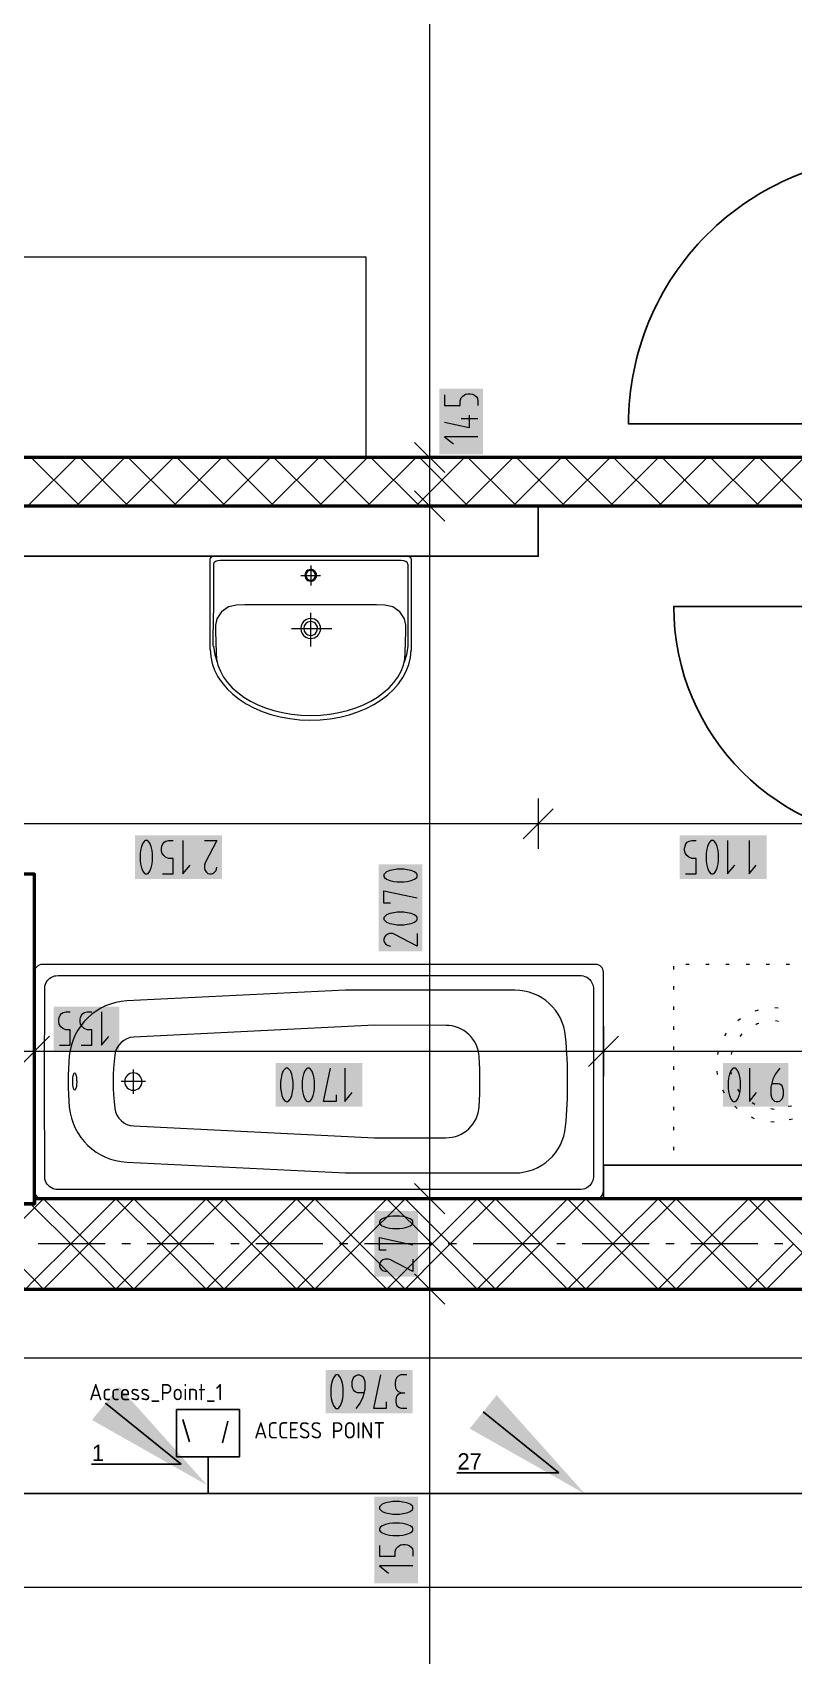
# Model space of a CAD drawing. Header units: millimetres. Extents: x 0 to 594, y 0 to 420.
# Drawn here: x 162.06 to 185.38, y 242.61 to 292.33 of the extents above; entities that cross this region are included whole.
import ezdxf
from ezdxf import colors
from ezdxf.entities.mleader import LeaderData, LeaderLine
from ezdxf.enums import TextEntityAlignment as Align
from ezdxf.math import Vec2, Vec3

# ---------------------------------------------------------------- set-up
doc = ezdxf.new("R2010")
doc.units = ezdxf.units.MM
doc.header["$LTSCALE"] = 8
for name, color, linetype in [('DESC', 1, 'Continuous'), ('PDF_Dvere', 7, 'Continuous'), ('PDF_Instalacni prizdivka do 1m', 7, 'Continuous'), ('PDF_Koty delkove', 7, 'Continuous'), ('PDF_Kuchyne', 7, 'Continuous'), ('PDF_Osy hlavni', 7, 'Continuous'), ('PDF_Pricky CP', 7, 'Continuous'), ('PDF_Pricky zdene', 7, 'Continuous'), ('PDF_Sanita', 7, 'Continuous'), ('PDF_Steny akusticke', 7, 'Continuous'), ('RED_2.5mm^2', 1, 'Continuous'), ('SYMS', 7, 'Continuous'), ('TAGS', 160, 'Continuous')]:
    doc.layers.add(name, color=color, linetype=linetype)
doc.styles.add('WD_IEC', font='isocp2.shx', dxfattribs={"width": 0.9, "height": 4})

# ---------------------------------------------------------------- blocks, each defined once
blk = doc.blocks.new('Access_Point_')
at = {"layer": 'SYMS'}
for p, q in [((-0.569, -0.166), (-0.774, 0.525)), ((0.445, -0.195), (0.607, 0.466))]:
    blk.add_line(p, q, dxfattribs=at)
blk.add_lwpolyline([(-0.965, 0.833), (0.96, 0.833), (0.96, -0.621), (-0.965, -0.621)], close=True, dxfattribs=at)
at = {"style": 'WD_IEC'}
for tag, height, p in [('INST', 2.7, (-6.103, 12.278)), ('LOC', 2.7, (-6.103, 9.278)), ('TAG1', 2.5, (-6.01, 6.238)), ('XREF', 2.7, (-6.01, -3.505)), ('DESC1', 2.7, (-6.01, -6.305)), ('DESC2', 2.7, (-6.01, -9.545)), ('DESC3', 2.7, (-6.01, -12.785))]:
    blk.add_attdef(tag, text='', height=height, dxfattribs=at).set_placement(p, align=Align.RIGHT)
for tag, p, height, flags in [('MFG', (3.907, 13.532), 1.5, 9), ('CAT', (3.907, 11.032), 1.5, 9), ('ASSYCODE', (2.49, -1.34), 1, 1), ('X8TERM01', (0, -0.62), 0.08, 1), ('FAMILY', (2.49, -2.84), 1, 1)]:
    blk.add_attdef(tag, p, '', height=height, dxfattribs=dict(at, flags=flags))
at = {"style": 'WD_IEC', "width": 0.8}
blk.add_attdef('TERM01', (-1, -0.62), '', height=2, rotation=90, dxfattribs=at)

msp = doc.modelspace()

# ---------------------------------------------------------------- linework, layer by layer
at = {"layer": 'PDF_Dvere', "lineweight": 25}
for points in [[(188.523, 280.743), (188.523, 280.335), (180.323, 280.335, -0.414214), (188.523, 288.535), (188.523, 287.661)], [(188.882, 274.749), (181.707, 274.749, 0.414213), (188.882, 267.574), (188.882, 268.033)]]:
    msp.add_lwpolyline(points, format="xyb", dxfattribs=at)
at = {"layer": 'PDF_Instalacni prizdivka do 1m', "lineweight": 25}
for points in [[(177.556, 277.824), (155.518, 277.824), (155.518, 276.286), (177.556, 276.286)], [(179.554, 256.606), (188.882, 256.606), (188.882, 257.631), (179.554, 257.631)]]:
    msp.add_lwpolyline(points, close=True, dxfattribs=at)
at = {"layer": 'PDF_Koty delkove', "lineweight": 18}
for points in [[(174.231, 202.743), (174.231, 222.006), (174.231, 230.798), (174.231, 233.134), (174.231, 235.902), (174.231, 238.464), (174.231, 253.839), (174.231, 256.606), (174.231, 277.824), (174.231, 279.31), (174.231, 355.614), (174.231, 356.383)], [(174.684, 281.231), (174.684, 280.903), (175.162, 280.903), (175.162, 281.04), (175.197, 281.135), (175.248, 281.19), (175.333, 281.244), (175.401, 281.258), (175.47, 281.258), (175.538, 281.244), (175.606, 281.217), (175.657, 281.176), (175.692, 281.122), (175.709, 281.04), (175.709, 280.903)], [(175.436, 280.601), (175.436, 280.218), (174.684, 280.383)], [(175.709, 280.492), (175.197, 280.492)], [(175.709, 279.944), (174.684, 279.944), (174.957, 279.726)], [(174.692, 278.849), (173.77, 279.771)], [(175, 279.31), (174.231, 279.31), (173.462, 279.31)], [(174.692, 277.363), (173.77, 278.285)], [(175, 277.824), (174.231, 277.824), (173.462, 277.824)], [(178.017, 268.552), (177.094, 267.629)], [(177.556, 268.859), (177.556, 268.09), (177.556, 267.322)], [(190.009, 268.09), (188.882, 268.09), (183.507, 268.09), (177.556, 268.09), (155.518, 268.09), (153.827, 268.09), (151.726, 268.09)], [(166.044, 266.553), (166.372, 266.553), (166.372, 267.03), (166.235, 267.03), (166.14, 267.065), (166.085, 267.117), (166.03, 267.202), (166.016, 267.269), (166.016, 267.338), (166.03, 267.407), (166.058, 267.474), (166.099, 267.526), (166.153, 267.56), (166.235, 267.578), (166.372, 267.578)], [(166.674, 267.578), (166.674, 266.553), (166.892, 266.825)], [(167.331, 267.578), (167.714, 267.578), (167.358, 266.894), (167.331, 266.825), (167.331, 266.723), (167.358, 266.655), (167.399, 266.604), (167.44, 266.569), (167.495, 266.553), (167.549, 266.553), (167.604, 266.569)], [(182.068, 266.553), (182.397, 266.553), (182.397, 267.03), (182.26, 267.03), (182.164, 267.065), (182.109, 267.117), (182.055, 267.202), (182.041, 267.269), (182.041, 267.338), (182.055, 267.407), (182.082, 267.474), (182.123, 267.526), (182.178, 267.56), (182.26, 267.578), (182.397, 267.578)], [(183.355, 267.578), (183.355, 266.553), (183.574, 266.825)], [(184.012, 267.578), (184.012, 266.553), (184.231, 266.825)], [(167.604, 266.569), (167.645, 266.604), (167.686, 266.655), (167.714, 266.757)], [(173.44, 266.695), (173.235, 266.695), (173.134, 266.681), (173.014, 266.654), (172.911, 266.613), (172.843, 266.559), (172.826, 266.531), (172.826, 266.476), (172.843, 266.449), (172.911, 266.394), (173.014, 266.353), (173.134, 266.325), (173.235, 266.311), (173.44, 266.311), (173.543, 266.325), (173.663, 266.353), (173.765, 266.394)], [(173.765, 266.394), (173.834, 266.449), (173.851, 266.476), (173.851, 266.531), (173.834, 266.559), (173.765, 266.613), (173.663, 266.654), (173.543, 266.681), (173.44, 266.695)], [(173.03, 265.654), (172.826, 265.654), (172.826, 266.038), (173.851, 265.819)], [(172.877, 264.656), (172.843, 264.615), (172.826, 264.56), (172.826, 264.505), (172.843, 264.45), (172.877, 264.409), (172.929, 264.368), (173.03, 264.34)], [(173.851, 264.724), (173.851, 264.34), (173.168, 264.697), (173.099, 264.724), (172.996, 264.724), (172.929, 264.697), (172.877, 264.656)], [(162.869, 262.09), (162.883, 262.159), (162.91, 262.226), (162.951, 262.278), (163.005, 262.313), (163.087, 262.33), (163.224, 262.33)], [(162.896, 261.305), (163.224, 261.305), (163.224, 261.783), (163.087, 261.783), (162.992, 261.817), (162.937, 261.869), (162.883, 261.954), (162.869, 262.021), (162.869, 262.09)], [(163.553, 261.305), (163.881, 261.305), (163.881, 261.783), (163.744, 261.783), (163.649, 261.817), (163.594, 261.869), (163.54, 261.954), (163.526, 262.021), (163.526, 262.09), (163.54, 262.159), (163.567, 262.226), (163.608, 262.278), (163.662, 262.313), (163.744, 262.33), (163.881, 262.33)], [(164.183, 262.33), (164.183, 261.305), (164.401, 261.578)], [(162.591, 261.58), (161.668, 260.657)], [(162.129, 261.887), (162.129, 261.118), (162.129, 260.35)], [(180.015, 261.58), (179.093, 260.657)], [(179.554, 261.887), (179.554, 261.118), (179.554, 260.35)], [(188.882, 261.118), (184.897, 261.118), (180.095, 261.118), (179.554, 261.118), (178.331, 261.118), (162.129, 261.118), (160.541, 261.118), (153.827, 261.118), (151.777, 261.118), (141.322, 261.118), (138.708, 261.118)], [(170.321, 260.195), (170.321, 259.99), (170.335, 259.888), (170.362, 259.768), (170.404, 259.666), (170.458, 259.597), (170.486, 259.581), (170.54, 259.581), (170.568, 259.597), (170.622, 259.666), (170.663, 259.768), (170.691, 259.888), (170.705, 259.99), (170.705, 260.195), (170.691, 260.297), (170.663, 260.417), (170.622, 260.52), (170.568, 260.588), (170.54, 260.606), (170.486, 260.606), (170.458, 260.588), (170.404, 260.52), (170.362, 260.417)], [(171.362, 259.785), (171.362, 259.581), (170.978, 259.581), (171.197, 260.606)], [(171.635, 260.606), (171.635, 259.581), (171.854, 259.854)], [(183.369, 259.99), (183.383, 259.888), (183.41, 259.768), (183.451, 259.666), (183.505, 259.597), (183.533, 259.581), (183.587, 259.581), (183.615, 259.597), (183.67, 259.666), (183.711, 259.768), (183.739, 259.888), (183.753, 259.99), (183.753, 260.195), (183.739, 260.297), (183.711, 260.417), (183.67, 260.52), (183.615, 260.588), (183.587, 260.606), (183.533, 260.606), (183.505, 260.588), (183.451, 260.52), (183.41, 260.417), (183.383, 260.297), (183.369, 260.195)], [(184.026, 260.606), (184.026, 259.581), (184.244, 259.854)], [(184.957, 260.606), (184.819, 260.435), (184.737, 260.264), (184.683, 260.025), (184.683, 259.785), (184.697, 259.717), (184.724, 259.666), (184.751, 259.632), (184.792, 259.597), (184.847, 259.581), (184.902, 259.581), (184.957, 259.597), (184.998, 259.632), (185.025, 259.666), (185.053, 259.717), (185.067, 259.785), (185.067, 259.922), (185.053, 259.99), (185.025, 260.059), (184.957, 260.11), (184.902, 260.127), (184.71, 260.127)], [(170.362, 260.417), (170.335, 260.297), (170.321, 260.195)], [(183.369, 260.195), (183.369, 259.99)], [(174.692, 256.145), (173.77, 257.068)], [(175, 256.606), (174.231, 256.606), (173.462, 256.606)], [(172.898, 255.031), (172.694, 255.031), (172.694, 255.415), (173.719, 255.196)], [(173.719, 254.758), (173.719, 254.374), (173.035, 254.73), (172.966, 254.758), (172.864, 254.758), (172.796, 254.73), (172.745, 254.689), (172.71, 254.648), (172.694, 254.593), (172.694, 254.539), (172.71, 254.484), (172.745, 254.443), (172.796, 254.402), (172.898, 254.374)], [(174.692, 253.378), (173.77, 254.3)], [(175, 253.839), (174.231, 253.839), (173.462, 253.839)], [(263.706, 251.721), (207.024, 251.721), (199.132, 251.721), (191.649, 251.721), (153.11, 251.721), (151.623, 251.721), (138.708, 251.721), (129.483, 251.721), (123.744, 251.721)], [(171.202, 250.797), (171.202, 250.592), (171.216, 250.491), (171.243, 250.371), (171.284, 250.268), (171.338, 250.2), (171.366, 250.183), (171.42, 250.183), (171.448, 250.2), (171.502, 250.268), (171.544, 250.371), (171.571, 250.491), (171.585, 250.592), (171.585, 250.797), (171.571, 250.9), (171.544, 251.02), (171.502, 251.122), (171.448, 251.191), (171.42, 251.208), (171.366, 251.208), (171.338, 251.191), (171.284, 251.122), (171.243, 251.02), (171.216, 250.9)], [(172.214, 250.661), (172.023, 250.661), (171.968, 250.678), (171.927, 250.712), (171.9, 250.747), (171.873, 250.797), (171.859, 250.866), (171.859, 251.002), (171.873, 251.071), (171.9, 251.122), (171.927, 251.156), (171.968, 251.191), (172.023, 251.208), (172.077, 251.208), (172.132, 251.191), (172.173, 251.156), (172.201, 251.122), (172.228, 251.071), (172.242, 251.002), (172.242, 250.763), (172.187, 250.524), (172.105, 250.353), (171.968, 250.183)], [(172.899, 250.387), (172.899, 250.183), (172.516, 250.183), (172.734, 251.208)], [(173.529, 251.208), (173.337, 251.208), (173.269, 251.173), (173.214, 251.122), (173.187, 251.037), (173.173, 250.968), (173.173, 250.9), (173.187, 250.815), (173.214, 250.747)], [(171.216, 250.9), (171.202, 250.797)], [(173.529, 250.183), (173.364, 250.183), (173.309, 250.2), (173.255, 250.234), (173.227, 250.286), (173.2, 250.387), (173.2, 250.456), (173.227, 250.558), (173.282, 250.627), (173.364, 250.661), (173.474, 250.661)], [(173.214, 250.747), (173.269, 250.696), (173.364, 250.661)], [(173.308, 247.329), (173.103, 247.329), (173.001, 247.315), (172.881, 247.288), (172.779, 247.247), (172.71, 247.193), (172.694, 247.165), (172.694, 247.111), (172.71, 247.083), (172.779, 247.028), (172.881, 246.987), (173.001, 246.959), (173.103, 246.946), (173.308, 246.946), (173.41, 246.959), (173.53, 246.987), (173.632, 247.028), (173.701, 247.083), (173.719, 247.111), (173.719, 247.165), (173.701, 247.193)], [(173.701, 247.193), (173.632, 247.247), (173.53, 247.288), (173.41, 247.315), (173.308, 247.329)], [(172.694, 245.988), (172.694, 245.659), (173.171, 245.659), (173.171, 245.796), (173.206, 245.892), (173.257, 245.947), (173.342, 246.001), (173.41, 246.015), (173.479, 246.015)], [(173.479, 246.015), (173.547, 246.001), (173.615, 245.974), (173.666, 245.933), (173.701, 245.879), (173.719, 245.796), (173.719, 245.659)], [(173.719, 245.358), (172.694, 245.358), (172.966, 245.139)], [(506.065, 244.701), (486.36, 244.701), (466.5, 244.701), (465.014, 244.701), (153.11, 244.701)]]:
    msp.add_lwpolyline(points, dxfattribs=at)
for points in [[(165.359, 267.167), (165.359, 266.962), (165.373, 266.86), (165.401, 266.74), (165.442, 266.638), (165.496, 266.569), (165.524, 266.553), (165.578, 266.553), (165.606, 266.569), (165.66, 266.638), (165.701, 266.74), (165.729, 266.86), (165.743, 266.962), (165.743, 267.167), (165.729, 267.269), (165.701, 267.389), (165.66, 267.492), (165.606, 267.56), (165.578, 267.578), (165.524, 267.578), (165.496, 267.56), (165.442, 267.492), (165.401, 267.389), (165.373, 267.269)], [(182.698, 267.167), (182.698, 266.962), (182.712, 266.86), (182.739, 266.74), (182.78, 266.638), (182.835, 266.569), (182.862, 266.553), (182.917, 266.553), (182.945, 266.569), (182.999, 266.638), (183.04, 266.74), (183.068, 266.86), (183.082, 266.962), (183.082, 267.167), (183.068, 267.269), (183.04, 267.389), (182.999, 267.492), (182.945, 267.56), (182.917, 267.578), (182.862, 267.578), (182.835, 267.56), (182.78, 267.492), (182.739, 267.389), (182.712, 267.269)], [(173.44, 265.381), (173.235, 265.381), (173.134, 265.367), (173.014, 265.34), (172.911, 265.299), (172.843, 265.244), (172.826, 265.217), (172.826, 265.162), (172.843, 265.134), (172.911, 265.08), (173.014, 265.039), (173.134, 265.011), (173.235, 264.997), (173.44, 264.997), (173.543, 265.011), (173.663, 265.039), (173.765, 265.08), (173.834, 265.134), (173.851, 265.162), (173.851, 265.217), (173.834, 265.244), (173.765, 265.299), (173.663, 265.34), (173.543, 265.367)], [(169.664, 260.195), (169.664, 259.99), (169.678, 259.888), (169.705, 259.768), (169.746, 259.666), (169.801, 259.597), (169.829, 259.581), (169.883, 259.581), (169.911, 259.597), (169.965, 259.666), (170.006, 259.768), (170.034, 259.888), (170.048, 259.99), (170.048, 260.195), (170.034, 260.297), (170.006, 260.417), (169.965, 260.52), (169.911, 260.588), (169.883, 260.606), (169.829, 260.606), (169.801, 260.588), (169.746, 260.52), (169.705, 260.417), (169.678, 260.297)], [(173.308, 256.072), (173.103, 256.072), (173.001, 256.058), (172.881, 256.031), (172.779, 255.99), (172.71, 255.935), (172.694, 255.907), (172.694, 255.853), (172.71, 255.825), (172.779, 255.771), (172.881, 255.73), (173.001, 255.702), (173.103, 255.688), (173.308, 255.688), (173.41, 255.702), (173.53, 255.73), (173.632, 255.771), (173.701, 255.825), (173.719, 255.853), (173.719, 255.907), (173.701, 255.935), (173.632, 255.99), (173.53, 256.031), (173.41, 256.058)], [(173.308, 246.672), (173.103, 246.672), (173.001, 246.658), (172.881, 246.631), (172.779, 246.59), (172.71, 246.536), (172.694, 246.508), (172.694, 246.454), (172.71, 246.426), (172.779, 246.371), (172.881, 246.33), (173.001, 246.302), (173.103, 246.288), (173.308, 246.288), (173.41, 246.302), (173.53, 246.33), (173.632, 246.371), (173.701, 246.426), (173.719, 246.454), (173.719, 246.508), (173.701, 246.536), (173.632, 246.59), (173.53, 246.631), (173.41, 246.658)]]:
    msp.add_lwpolyline(points, close=True, dxfattribs=at)
at = {"layer": 'PDF_Koty delkove', "color": 7, "lineweight": 18, "true_color": 0xffffff, "transparency": 33554559}
for points in [[(175.863, 279.407), (175.863, 281.412), (174.531, 279.407), (174.531, 281.412)], [(167.868, 267.732), (165.206, 267.732), (167.868, 266.399), (165.206, 266.399)], [(184.55, 267.732), (181.888, 267.732), (184.55, 266.399), (181.888, 266.399)], [(174.005, 264.186), (174.005, 266.848), (172.672, 264.186), (172.672, 266.848)], [(164.72, 262.484), (162.715, 262.484), (164.72, 261.151), (162.715, 261.151)], [(172.173, 260.76), (169.511, 260.76), (172.173, 259.427), (169.511, 259.427)], [(185.22, 260.76), (183.216, 260.76), (185.22, 259.427), (183.216, 259.427)], [(173.872, 254.22), (173.872, 256.225), (172.54, 254.22), (172.54, 256.225)], [(173.71, 251.362), (171.048, 251.362), (173.71, 250.029), (171.048, 250.029)], [(173.872, 244.821), (173.872, 247.483), (172.54, 244.821), (172.54, 247.483)]]:
    msp.add_solid(points, dxfattribs=at)
at = {"layer": 'PDF_Kuchyne', "lineweight": 13}
msp.add_lwpolyline([(153.878, 285.46), (153.878, 297.76), (153.878, 303.91), (166.178, 303.91), (166.178, 297.76), (160.028, 297.76), (160.028, 285.46), (172.277, 285.46), (172.277, 279.31), (153.878, 279.31), (153.878, 285.46)], dxfattribs=at)
at = {"layer": 'PDF_Osy hlavni', "lineweight": 18}
for points in [[(164.293, 255.223), (162.243, 255.223)], [(165.062, 255.223), (164.805, 255.223)], [(167.624, 255.223), (165.574, 255.223)], [(168.393, 255.223), (168.137, 255.223)], [(170.955, 255.223), (168.905, 255.223)], [(171.724, 255.223), (171.468, 255.223)], [(174.286, 255.223), (172.236, 255.223)], [(175.055, 255.223), (174.799, 255.223)], [(177.618, 255.223), (175.568, 255.223)], [(178.386, 255.223), (178.13, 255.223)], [(180.949, 255.223), (178.899, 255.223)], [(181.718, 255.223), (181.461, 255.223)], [(184.28, 255.223), (182.23, 255.223)], [(185.049, 255.223), (184.793, 255.223)]]:
    msp.add_lwpolyline(points, dxfattribs=at)
at = {"layer": 'PDF_Pricky CP', "lineweight": 50}
msp.add_lwpolyline([(162.129, 264.96), (162.129, 266.549), (155.518, 266.549), (153.827, 266.549), (153.827, 264.96), (160.541, 264.96), (160.541, 256.453), (162.129, 256.453), (162.129, 256.606), (162.129, 264.96)], dxfattribs=at)
at = {"layer": 'PDF_Pricky CP', "lineweight": 9}
for points in [[(162.129, 266.293), (162.101, 266.321)], [(162.129, 265.78), (162.101, 265.752)], [(162.129, 264.704), (162.101, 264.732)], [(162.129, 264.191), (162.101, 264.163)], [(162.129, 263.115), (162.101, 263.143)], [(162.129, 262.603), (162.101, 262.575)], [(162.129, 261.526), (162.101, 261.555)], [(162.129, 261.014), (162.101, 260.986)], [(162.129, 259.938), (162.101, 259.966)], [(162.129, 259.425), (162.101, 259.397)], [(162.129, 258.349), (162.101, 258.377)], [(162.129, 257.836), (162.101, 257.808)], [(162.129, 256.76), (162.101, 256.788)]]:
    msp.add_lwpolyline(points, dxfattribs=at)
at = {"layer": 'PDF_Pricky zdene', "lineweight": 50}
msp.add_lwpolyline([(188.523, 279.31), (153.878, 279.31), (153.827, 279.31), (153.827, 277.824), (153.878, 277.824), (188.523, 277.824)], dxfattribs=at)
at = {"layer": 'PDF_Pricky zdene', "lineweight": 9}
for points in [[(163.411, 279.31), (161.976, 277.875), (161.924, 277.824)], [(163.513, 277.824), (163.462, 277.875), (162.027, 279.31)], [(164.897, 279.31), (163.462, 277.875), (163.411, 277.824)], [(164.999, 277.824), (164.948, 277.875), (163.513, 279.31)], [(166.383, 279.31), (164.948, 277.875), (164.897, 277.824)], [(166.486, 277.824), (166.434, 277.875), (164.999, 279.31)], [(167.869, 279.31), (166.434, 277.875), (166.383, 277.824)], [(167.972, 277.824), (167.921, 277.875), (166.486, 279.31)], [(169.356, 279.31), (167.921, 277.875), (167.869, 277.824)], [(169.458, 277.824), (169.407, 277.875), (167.972, 279.31)], [(170.842, 279.31), (169.407, 277.875), (169.356, 277.824)], [(170.944, 277.824), (170.893, 277.875), (169.458, 279.31)], [(172.328, 279.31), (170.893, 277.875), (170.842, 277.824)], [(172.431, 277.824), (172.379, 277.875), (170.944, 279.31)], [(173.814, 279.31), (172.379, 277.875), (172.328, 277.824)], [(173.917, 277.824), (173.866, 277.875), (172.431, 279.31)], [(175.301, 279.31), (173.866, 277.875), (173.814, 277.824)], [(175.403, 277.824), (175.352, 277.875), (173.917, 279.31)], [(176.787, 279.31), (175.352, 277.875)], [(176.889, 277.824), (176.838, 277.875), (175.403, 279.31)], [(178.273, 279.31), (176.838, 277.875), (176.787, 277.824)], [(178.324, 277.875), (176.889, 279.31)], [(179.759, 279.31), (178.324, 277.875), (178.273, 277.824)], [(179.862, 277.824), (179.81, 277.875), (178.375, 279.31)], [(181.245, 279.31), (179.81, 277.875), (179.759, 277.824)], [(181.348, 277.824), (181.297, 277.875), (179.862, 279.31)], [(182.732, 279.31), (181.297, 277.875), (181.245, 277.824)], [(182.834, 277.824), (182.783, 277.875), (181.348, 279.31)], [(184.218, 279.31), (182.783, 277.875), (182.732, 277.824)], [(184.32, 277.824), (184.269, 277.875), (182.834, 279.31)], [(185.704, 279.31), (184.269, 277.875), (184.218, 277.824)], [(185.807, 277.824), (185.755, 277.875), (184.32, 279.31)], [(175.352, 277.875), (175.301, 277.824)], [(178.375, 277.824), (178.324, 277.875)]]:
    msp.add_lwpolyline(points, dxfattribs=at)
at = {"layer": 'PDF_Sanita', "lineweight": 13}
for points in [[(167.511, 273.435), (167.511, 276.192, -0.414092), (167.602, 276.286), (167.605, 276.286), (167.624, 276.286), (173.547, 276.286), (173.567, 276.286), (173.569, 276.286), (173.567, 276.286), (173.547, 276.286)], [(173.567, 276.286, -0.414172), (173.661, 276.192), (173.661, 273.424, -0.003388), (173.66, 273.405)], [(179.319, 263.781), (179.318, 263.781), (162.365, 263.781, 0.414212), (162.129, 263.546), (162.129, 256.842, 0.414247), (162.365, 256.606), (179.318, 256.606, 0.414247), (179.554, 256.842), (179.554, 263.546, 0.414212), (179.319, 263.781)], [(164.588, 259.373, 0.36482), (165.168, 258.834), (172.541, 258.47), (174.726, 258.472, 0.395988), (175.748, 259.433, 0.031026), (175.748, 260.955, 0.395976), (174.726, 261.916), (172.541, 261.917), (165.168, 261.554, 0.364836), (164.588, 261.014)]]:
    msp.add_lwpolyline(points, format="xyb", dxfattribs=at)
for points in [[(167.606, 276.044), (167.606, 274.537)], [(173.36, 276.151), (167.811, 276.151)], [(170.586, 276.004), (170.586, 275.393)], [(173.565, 276.044), (173.565, 273.532), (173.525, 273.263), (173.445, 273.044)], [(170.28, 275.699), (170.891, 275.699)], [(167.603, 273.525), (167.606, 274.537)], [(173.483, 273.333), (173.503, 273.98), (173.5, 274.178), (173.461, 274.367), (173.317, 274.583), (173.099, 274.73), (172.856, 274.786), (172.601, 274.793), (168.57, 274.793), (168.315, 274.786), (168.073, 274.73), (167.855, 274.583), (167.71, 274.367), (167.671, 274.178), (167.667, 273.98), (167.688, 273.333)], [(170.585, 274.547), (170.585, 273.518)], [(169.994, 274.071), (171.229, 274.071)], [(167.606, 273.532), (167.647, 273.263), (167.726, 273.044)], [(181.707, 263.781), (181.707, 263.781)], [(181.707, 263.781), (181.707, 263.781)], [(181.707, 263.625), (181.707, 263.728)], [(182.179, 263.781), (182.076, 263.781)], [(182.794, 263.781), (182.691, 263.781)], [(183.409, 263.781), (183.306, 263.781)], [(184.024, 263.781), (183.921, 263.781)], [(184.639, 263.781), (184.536, 263.781)], [(185.254, 263.781), (185.151, 263.781)], [(162.437, 260.163), (162.438, 263.067), (162.447, 263.125), (162.465, 263.181), (162.488, 263.231), (162.517, 263.276), (162.551, 263.317), (162.598, 263.359), (162.646, 263.391), (162.699, 263.416), (162.736, 263.428), (162.776, 263.437), (162.852, 263.443), (170.842, 263.443)], [(170.842, 263.443), (178.874, 263.441), (178.932, 263.432), (178.984, 263.416), (179.041, 263.388), (179.086, 263.359), (179.132, 263.317), (179.167, 263.276), (179.202, 263.22), (179.226, 263.16), (179.239, 263.115), (179.245, 263.068), (179.247, 260.163), (179.245, 257.258), (179.239, 257.212), (179.226, 257.166), (179.202, 257.106), (179.167, 257.051), (179.132, 257.009), (179.086, 256.968), (179.041, 256.938), (178.984, 256.911), (178.932, 256.894), (178.874, 256.885), (170.842, 256.883), (162.852, 256.883), (162.776, 256.889), (162.736, 256.898), (162.699, 256.911), (162.646, 256.936), (162.598, 256.968), (162.551, 257.01), (162.517, 257.05), (162.488, 257.096), (162.465, 257.145), (162.447, 257.201), (162.438, 257.259), (162.437, 260.163)], [(181.707, 263.01), (181.707, 263.113)], [(181.707, 262.395), (181.707, 262.498)], [(183.666, 262.062), (183.75, 262.121)], [(184.199, 262.363), (184.298, 262.389)], [(184.803, 262.462), (184.905, 262.453)], [(184.82, 262.065), (184.92, 262.045)], [(181.707, 261.78), (181.707, 261.883)], [(183.268, 261.597), (183.327, 261.681)], [(183.746, 261.569), (183.803, 261.655)], [(184.223, 261.945), (184.259, 261.969), (184.317, 261.981)], [(181.707, 261.165), (181.707, 261.268)], [(183.054, 261.023), (183.081, 261.122)], [(183.479, 261.027), (183.499, 261.128)], [(165.153, 260.567), (165.153, 259.821)], [(181.707, 260.55), (181.707, 260.653)], [(183.05, 260.411), (183.041, 260.513)], [(183.471, 260.424), (183.451, 260.525)], [(163.307, 260.348), (163.312, 260.372), (163.318, 260.399), (163.328, 260.428), (163.341, 260.451), (163.358, 260.46), (163.374, 260.451), (163.387, 260.428), (163.397, 260.399), (163.403, 260.372), (163.408, 260.348), (163.411, 260.328), (163.413, 260.311), (163.414, 260.297), (163.415, 260.285), (163.416, 260.275), (163.417, 260.266), (163.418, 260.238), (163.419, 260.21), (163.419, 260.17), (163.417, 260.122), (163.416, 260.113), (163.415, 260.103), (163.414, 260.091), (163.413, 260.077), (163.411, 260.06), (163.408, 260.04), (163.403, 260.016), (163.397, 259.989), (163.387, 259.96), (163.374, 259.937), (163.358, 259.927), (163.341, 259.937), (163.328, 259.96), (163.318, 259.989), (163.312, 260.016), (163.307, 260.04), (163.305, 260.06), (163.302, 260.077), (163.301, 260.091), (163.3, 260.103), (163.299, 260.113), (163.298, 260.122), (163.298, 260.13), (163.297, 260.155), (163.296, 260.182), (163.297, 260.223)], [(163.297, 260.223), (163.299, 260.275), (163.3, 260.285), (163.301, 260.297), (163.302, 260.311), (163.305, 260.328), (163.307, 260.348)], [(165.526, 260.194), (164.78, 260.194)], [(181.707, 259.935), (181.707, 260.038)], [(183.257, 259.834), (183.213, 259.927)], [(183.724, 259.876), (183.667, 259.961)], [(184.191, 259.489), (184.105, 259.546)], [(181.707, 259.32), (181.707, 259.423)], [(183.649, 259.364), (183.576, 259.436)], [(184.178, 259.056), (184.085, 259.1)], [(184.782, 259.34), (184.681, 259.36)], [(185.308, 259.446), (185.305, 259.444), (185.208, 259.425)], [(185.343, 259.045), (185.244, 259.018)], [(181.707, 258.705), (181.707, 258.808)], [(184.782, 258.949), (184.679, 258.958)], [(181.707, 258.09), (181.707, 258.193)], [(181.707, 257.631), (181.707, 257.631)], [(181.707, 257.631), (181.707, 257.631)], [(182.179, 257.631), (182.076, 257.631)], [(182.794, 257.631), (182.691, 257.631)], [(183.409, 257.631), (183.306, 257.631)], [(184.024, 257.631), (183.921, 257.631)], [(184.639, 257.631), (184.536, 257.631)], [(185.254, 257.631), (185.151, 257.631)]]:
    msp.add_lwpolyline(points, dxfattribs=at)
for points in [[(170.586, 275.877, 1.000029), (170.586, 275.52, 0.414247), (170.764, 275.699, 0.414247)], [(170.586, 275.849, 0.999919), (170.586, 275.548, 0.999969)], [(170.586, 274.376, 1.00003), (170.586, 273.765, 0.414217), (170.891, 274.071, 0.414246)], [(170.585, 273.859, 1.000013), (170.586, 274.282, 0.999981)], [(164.957, 262.662, 0.372028), (163.192, 260.979, 0.048487), (163.192, 259.409, 0.372028), (164.957, 257.726), (171.653, 257.396), (176.843, 257.396, 0.387968), (178.395, 258.813, 0.045237), (178.395, 261.575, 0.387964), (176.843, 262.992), (171.653, 262.992)], [(165.153, 259.927, 0.414222), (165.42, 260.194, 0.414205), (165.153, 260.46, 0.414178), (164.887, 260.194, 0.414194)]]:
    msp.add_lwpolyline(points, format="xyb", close=True, dxfattribs=at)
at = {"layer": 'PDF_Sanita', "lineweight": 9}
msp.add_arc((171.27, 260.194), 6.732, 172.9992, 187.0008, dxfattribs=at)
at = {"layer": 'PDF_Sanita', "lineweight": 13}
for points in [[(167.511, 276.192), (167.511, 276.192), (167.511, 276.192), (167.511, 276.192)], [(167.811, 276.151), (167.697, 276.151), (167.606, 276.103), (167.606, 276.044)], [(173.565, 276.044), (173.565, 276.103), (173.474, 276.151), (173.36, 276.151)], [(173.567, 276.286), (173.567, 276.286), (173.566, 276.286), (173.566, 276.286)], [(167.511, 273.435), (167.499, 272.244), (168.866, 271.272), (170.564, 271.264)], [(167.688, 273.333), (167.689, 272.269), (168.986, 271.408), (170.586, 271.408)], [(170.564, 271.264), (172.262, 271.255), (173.648, 272.214), (173.66, 273.405)], [(170.586, 271.408), (172.186, 271.408), (173.483, 272.27), (173.483, 273.333)]]:
    msp.add_open_spline(points, degree=3, dxfattribs=at)
at = {"layer": 'PDF_Steny akusticke', "lineweight": 50}
msp.add_lwpolyline([(188.882, 256.606), (162.129, 256.606), (162.129, 256.453), (160.541, 256.453), (153.827, 256.453), (153.827, 253.993), (153.11, 253.993), (153.11, 253.839), (162.129, 253.839), (188.882, 253.839)], dxfattribs=at)
at = {"layer": 'PDF_Steny akusticke', "lineweight": 9}
for points in [[(162.129, 256.33), (162.406, 256.606)], [(163.513, 255.499), (162.406, 256.606)], [(165.174, 253.839), (163.79, 255.223), (163.513, 255.499), (164.62, 256.606)], [(163.79, 255.223), (165.174, 256.606)], [(166.004, 255.223), (164.62, 256.606)], [(167.941, 253.839), (166.557, 255.223), (166.281, 255.499), (165.174, 256.606)], [(168.771, 255.223), (167.388, 256.606), (166.281, 255.499)], [(166.557, 255.223), (167.941, 256.606)], [(170.709, 253.839), (169.325, 255.223), (169.048, 255.499), (167.941, 256.606)], [(171.539, 255.223), (170.155, 256.606), (169.048, 255.499)], [(173.476, 253.839), (172.092, 255.223), (171.816, 255.499), (170.709, 256.606), (169.325, 255.223)], [(171.816, 255.499), (172.923, 256.606)], [(172.092, 255.223), (173.476, 256.606)], [(174.306, 255.223), (172.923, 256.606)], [(176.244, 253.839), (174.86, 255.223), (174.583, 255.499), (173.476, 256.606)], [(178.457, 253.839), (177.351, 254.946), (177.074, 255.223), (175.69, 256.606), (174.583, 255.499)], [(174.86, 255.223), (176.244, 256.606)], [(179.011, 253.839), (177.627, 255.223), (177.351, 255.499), (176.244, 256.606)], [(177.351, 255.499), (178.457, 256.606)], [(177.627, 255.223), (179.011, 256.606)], [(179.841, 255.223), (178.457, 256.606)], [(181.778, 253.839), (180.395, 255.223), (180.118, 255.499), (179.011, 256.606)], [(180.118, 255.499), (181.225, 256.606)], [(180.395, 255.223), (181.778, 256.606)], [(182.609, 255.223), (181.225, 256.606)], [(184.546, 253.839), (183.162, 255.223), (182.885, 255.499), (181.778, 256.606)], [(182.885, 255.499), (183.992, 256.606)], [(183.162, 255.223), (184.546, 256.606)], [(185.376, 255.223), (183.992, 256.606)], [(187.313, 253.839), (185.93, 255.223), (185.653, 255.499), (184.546, 256.606)], [(162.006, 256.453), (162.129, 256.33), (161.022, 255.223), (162.129, 254.116), (161.853, 253.839), (160.746, 254.946), (160.469, 255.223), (159.239, 256.453)], [(163.236, 255.223), (162.129, 256.33)], [(163.513, 254.946), (163.236, 255.223), (162.129, 254.116)], [(162.406, 253.839), (163.513, 254.946), (163.79, 255.223)], [(163.236, 255.223), (163.513, 255.499)], [(165.174, 253.839), (166.281, 254.946), (166.004, 255.223), (164.62, 253.839)], [(166.004, 255.223), (166.281, 255.499)], [(166.281, 254.946), (166.557, 255.223)], [(167.941, 253.839), (169.048, 254.946), (168.771, 255.223), (167.388, 253.839)], [(168.771, 255.223), (169.048, 255.499)], [(169.048, 254.946), (169.325, 255.223)], [(172.923, 253.839), (171.816, 254.946), (171.539, 255.223), (170.155, 253.839)], [(171.539, 255.223), (171.816, 255.499)], [(171.816, 254.946), (172.092, 255.223)], [(175.69, 253.839), (174.583, 254.946), (174.306, 255.223), (172.923, 253.839)], [(174.306, 255.223), (174.583, 255.499)], [(174.583, 254.946), (174.86, 255.223)], [(175.69, 253.839), (177.074, 255.223)], [(177.074, 255.223), (177.351, 255.499)], [(177.351, 254.946), (177.627, 255.223)], [(179.011, 253.839), (180.118, 254.946), (179.841, 255.223), (178.457, 253.839)], [(179.841, 255.223), (180.118, 255.499)], [(180.118, 254.946), (180.395, 255.223)], [(181.778, 253.839), (182.885, 254.946), (182.609, 255.223), (181.225, 253.839)], [(182.609, 255.223), (182.885, 255.499)], [(182.885, 254.946), (183.162, 255.223)], [(184.546, 253.839), (185.653, 254.946), (185.376, 255.223), (183.992, 253.839)], [(164.62, 253.839), (163.513, 254.946)], [(167.388, 253.839), (166.281, 254.946)], [(170.155, 253.839), (169.048, 254.946)], [(170.709, 253.839), (171.816, 254.946)], [(173.476, 253.839), (174.583, 254.946)], [(176.244, 253.839), (177.351, 254.946)], [(181.225, 253.839), (180.118, 254.946)], [(183.992, 253.839), (182.885, 254.946)], [(162.406, 253.839), (162.129, 254.116)]]:
    msp.add_lwpolyline(points, dxfattribs=at)
at = {"layer": 'RED_2.5mm^2'}
for p, q in [((167.442, 248.701), (167.442, 247.573)), ((139.315, 247.573), (499.132, 247.573))]:
    msp.add_line(p, q, dxfattribs=at)

# ---------------------------------------------------------------- block references
at = {"layer": 'SYMS'}
ref = msp.add_blockref('Access_Point_', (167.442, 249.321), dxfattribs=at)
ref.add_attrib('TAG1', 'Access_Point_1', dxfattribs={"layer": 'TAGS', "height": 0.5, "style": 'WD_IEC'}).set_placement((167.903, 250.431), align=Align.RIGHT)
ref.add_attrib('DESC1', 'ACCESS POINT', dxfattribs={"layer": 'DESC', "height": 0.5, "style": 'WD_IEC'}).set_placement((172.863, 249.261), align=Align.RIGHT)

# ---------------------------------------------------------------- leaders
ml = msp.add_multileader_mtext('Standard', dxfattribs=at)
ml.set_content('1', color=256)
ml.set_leader_properties()
ml.build(insert=Vec2(0, 0))
ml.multileader.update_dxf_attribs({"text_right_attachment_type": 6, "dogleg_length": 0.36})
ctx = ml.context
ctx.base_point, ctx.char_height, ctx.plane_origin = Vec3(162.092, 248.821), 0.5, Vec3(167.416, 247.829)
ctx.right_attachment, ctx.text_align_type = 6, 2
notes = []
notes.append((ctx, [(0, (1, 1, 0), (166.619, 248.471), (-1, 0), 0.36, [(0, [(167.416, 247.829)], 0, [])])]))
ctx.mtext.insert, ctx.mtext.alignment, ctx.mtext.flow_direction = Vec3(164.259, 249.071), 3, 5
ml = msp.add_multileader_mtext('Standard', dxfattribs=at)
ml.set_content('27', color=256)
ml.set_leader_properties()
ml.build(insert=Vec2(0, 0))
ml.multileader.update_dxf_attribs({"text_right_attachment_type": 6, "dogleg_length": 0.36})
ctx = ml.context
ctx.base_point, ctx.char_height, ctx.plane_origin = Vec3(172.993, 248.56), 0.5, Vec3(178.984, 247.567)
ctx.right_attachment, ctx.text_align_type = 6, 2
notes.append((ctx, [(0, (1, 1, 0), (178.186, 248.21), (-1, 0), 0.36, [(0, [(178.984, 247.567)], 0, [])])]))
ctx.mtext.insert, ctx.mtext.alignment, ctx.mtext.flow_direction = Vec3(175.826, 248.81), 3, 5
for ctx, leaders in notes:
    for number, flags, end, landing, length, lines in leaders:
        leader = LeaderData()
        leader.index, (leader.has_last_leader_line, leader.has_dogleg_vector, leader.attachment_direction) = number, flags
        leader.last_leader_point, leader.dogleg_vector, leader.dogleg_length = Vec3(end), Vec3(landing), length
        for number, points, colour, breaks in lines:
            line = LeaderLine()
            line.index, line.vertices, line.color, line.breaks = number, Vec3.list(points), colors.encode_raw_color(colour), breaks
            leader.lines.append(line)
        ctx.leaders.append(leader)

doc.saveas('drawing.dxf')
